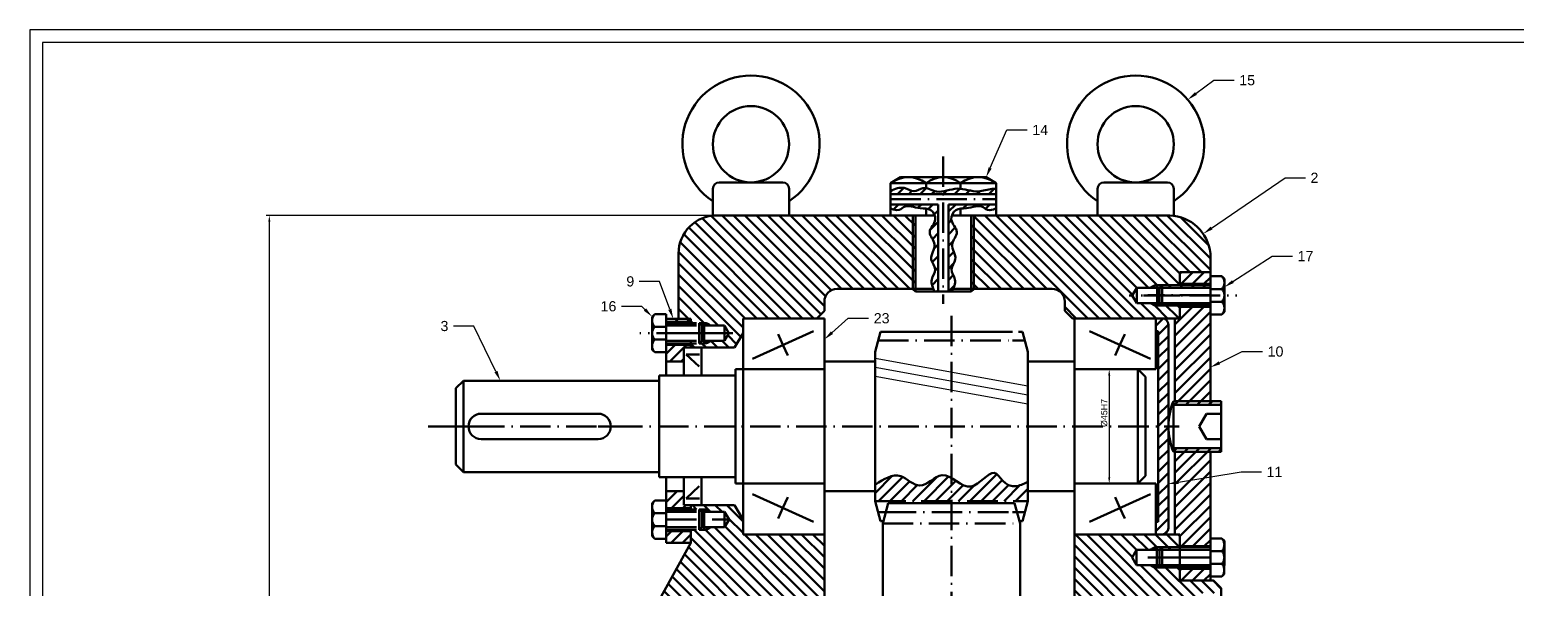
# Model space of a CAD drawing. Header units: millimetres. Extents: x 4 to 927, y -326 to 268.
# Drawn here: x 4 to 589, y 48 to 268 of the extents above; entities that cross this region are included whole.
import ezdxf
from ezdxf import colors
from ezdxf.entities.mleader import LeaderData, LeaderLine
from ezdxf.math import Vec2, Vec3

# ---------------------------------------------------------------- set-up
doc = ezdxf.new("R2010")
doc.units = ezdxf.units.MM
doc.linetypes.add('ACAD_ISO10W100', pattern=[18, 12, -3, 0, -3])
doc.styles.get("Standard").update_dxf_attribs({"font": 'arial.ttf'})
doc.dimstyles.new('ISO-25', dxfattribs={"dimtxt": 2.5, "dimasz": 2.5, "dimexe": 1.25, "dimexo": 0.625, "dimtad": 1, "dimtxsty": 'Standard', "dimcen": 2.5, "dimadec": 0, "dimazin": 0, "dimtfac": 1, "dimtmove": 0, "dimatfit": 3, "dimfxl": 1, "dimarcsym": 0})
pattern_1 = [(45, (0, 42.409), (-2.245064, 2.245064), [])]

# ---------------------------------------------------------------- blocks, each defined once
blk = doc.blocks.new('*U5')
blk.add_line((30, -5.53), (-30, 5.37))
blk = doc.blocks.new('*U6')
at = {"color": 0, "linetype": 'ByBlock', "lineweight": -2, "transparency": 16777216}
for p in [(0, 7.01), (0, 3.51), (0, 0)]:
    blk.add_blockref('*U5', p, dxfattribs=at)
blk = doc.blocks.new('*D9')
at = {"color": 0, "lineweight": -2, "transparency": 16777216}
for p, q in [((430.77, 133.97), (427.85, 133.97)), ((429.1, 131.47), (429.1, 91.47)), ((430.77, 88.97), (427.85, 88.97))]:
    blk.add_line(p, q, dxfattribs=at)
at = {"color": 0, "transparency": 16777216}
for points in [[(428.69, 131.47), (429.52, 131.47), (429.1, 133.97)], [(428.69, 91.47), (429.52, 91.47), (429.1, 88.97)]]:
    blk.add_solid(points, dxfattribs=at)
at = {"layer": 'Defpoints', "color": 0, "transparency": 16777216}
for p in [(431.39, 133.97), (429.1, 88.97), (431.39, 88.97)]:
    blk.add_point(p, dxfattribs=at)
at = {"color": 0, "lineweight": 50, "transparency": 16777216, "insert": (427.13, 116.77), "char_height": 2.5, "attachment_point": 5, "rotation": 90}
blk.add_mtext('%%c45H7', dxfattribs=at)
blk = doc.blocks.new('*D12')
at = {"color": 0, "linetype": 'ByBlock', "lineweight": -2, "transparency": 16777216}
for p, q in [((274.05, 194.51), (97.45, 194.51)), ((98.7, 192.01), (98.7, -174.95)), ((274.05, -177.45), (97.45, -177.45))]:
    blk.add_line(p, q, dxfattribs=at)
at = {"color": 0, "linetype": 'ByBlock', "transparency": 16777216}
for points in [[(98.29, 192.01), (99.12, 192.01), (98.7, 194.51)], [(98.29, -174.95), (99.12, -174.95), (98.7, -177.45)]]:
    blk.add_solid(points, dxfattribs=at)
at = {"layer": 'Defpoints', "color": 0, "linetype": 'ByBlock', "transparency": 16777216}
for p in [(274.68, 194.51), (98.7, -177.45), (274.68, -177.45)]:
    blk.add_point(p, dxfattribs=at)
at = {"color": 0, "linetype": 'ByBlock', "lineweight": 30, "transparency": 16777216, "insert": (96.8, 8.53), "char_height": 2.5, "attachment_point": 5, "rotation": 90}
blk.add_mtext('370', dxfattribs=at)

msp = doc.modelspace()

# ---------------------------------------------------------------- hatches: boundary and pattern name
at = {"linetype": 'ByBlock', "lineweight": 50}
h = msp.add_hatch(dxfattribs=at)
h.set_pattern_fill('ANSI31', color=256)
h.set_pattern_definition([(45, (89.3594, 4.8152), (-2.245064, 2.245064), [])])
edge = h.paths.add_edge_path()
edge.add_line((361.838, 198.86), (343.038, 198.86))
edge.add_line((343.038, 198.86), (343.038, 197.259))
edge.add_spline(control_points=[(343.038, 197.259), (343.504, 196.995), (346.61, 195.972), (348.655, 199.222), (353.216, 197.28), (356.324, 197.24), (357.038, 197.15)], knot_values=[36.0883774, 36.0883774, 36.0883774, 36.0883774, 37.8549916, 40.7143285, 47.3528179, 49.516621, 49.516621, 49.516621, 49.516621], degree=3, periodic=0)
edge.add_spline(control_points=[(357.038, 197.15), (357.703, 197.067), (359.1, 196.723), (360.157, 195.351), (360.469, 194.51)], knot_values=[31.5603796, 31.5603796, 31.5603796, 31.5603796, 33.5739223, 36.0883774, 36.0883774, 36.0883774, 36.0883774], degree=3, periodic=0)
edge.add_spline(control_points=[(360.469, 194.51), (360.66, 193.996), (361.057, 191.529), (356.635, 188.109), (362.179, 182.886), (357.561, 177.689), (361.781, 173.3), (358.562, 169.432), (359.406, 166.824), (359.954, 165.586)], knot_values=[1.1037183, 1.1037183, 1.1037183, 1.1037183, 2.6441308, 8.0795933, 13.3210553, 19.3666475, 23.5100126, 27.7482029, 31.5603796, 31.5603796, 31.5603796, 31.5603796], degree=3, periodic=0)
edge.add_spline(control_points=[(359.954, 165.586), (360.113, 165.228), (360.285, 164.869), (360.456, 164.51)], knot_values=[0, 0, 0, 0, 1.1037183, 1.1037183, 1.1037183, 1.1037183], degree=3, periodic=0)
edge.add_line((360.456, 164.51), (361.838, 164.51))
edge.add_line((361.838, 164.51), (361.838, 198.86))
edge = h.paths.add_edge_path()
edge.add_spline(control_points=[(370.638, 197.15), (371.353, 197.24), (374.461, 197.28), (379.022, 199.222), (381.067, 195.972), (384.173, 196.995), (384.638, 197.259)], knot_values=[36.0883774, 36.0883774, 36.0883774, 36.0883774, 38.2521805, 44.8906698, 47.7500068, 49.516621, 49.516621, 49.516621, 49.516621], degree=3, periodic=0)
edge.add_line((384.638, 197.259), (384.638, 198.86))
edge.add_line((384.638, 198.86), (365.838, 198.86))
edge.add_line((365.838, 198.86), (365.838, 164.51))
edge.add_line((365.838, 164.51), (367.221, 164.51))
edge.add_spline(control_points=[(367.221, 164.51), (367.392, 164.869), (367.564, 165.228), (367.722, 165.586)], knot_values=[0, 0, 0, 0, 1.1037183, 1.1037183, 1.1037183, 1.1037183], degree=3, periodic=0)
edge.add_spline(control_points=[(367.722, 165.586), (368.271, 166.824), (369.114, 169.432), (365.895, 173.3), (370.115, 177.689), (365.498, 182.886), (371.042, 188.109), (366.62, 191.529), (367.017, 193.996), (367.208, 194.51)], knot_values=[1.1037183, 1.1037183, 1.1037183, 1.1037183, 4.915895, 9.1540853, 13.2974504, 19.3430426, 24.5845046, 30.0199672, 31.5603796, 31.5603796, 31.5603796, 31.5603796], degree=3, periodic=0)
edge.add_spline(control_points=[(367.208, 194.51), (367.52, 195.351), (368.577, 196.723), (369.974, 197.067), (370.638, 197.15)], knot_values=[31.5603796, 31.5603796, 31.5603796, 31.5603796, 34.0748347, 36.0883774, 36.0883774, 36.0883774, 36.0883774], degree=3, periodic=0)
edge = h.paths.add_edge_path()
edge.add_spline(control_points=[(384.638, 204.954), (384.132, 204.971), (381.758, 205.047), (377.169, 203.056), (372.978, 204.75), (370.638, 204.99)], knot_values=[28.3533891, 28.3533891, 28.3533891, 28.3533891, 29.8704584, 35.4597008, 42.5124844, 42.5124844, 42.5124844, 42.5124844], degree=3, periodic=0)
edge.add_spline(control_points=[(370.638, 204.99), (370.205, 205.034), (367.025, 205.182), (362.462, 202.645), (358.388, 204.996), (357.038, 205.207)], knot_values=[14.5757351, 14.5757351, 14.5757351, 14.5757351, 15.8824587, 24.1581485, 28.3533891, 28.3533891, 28.3533891, 28.3533891], degree=3, periodic=0)
edge.add_spline(control_points=[(357.038, 205.207), (356.626, 205.272), (355.043, 205.313), (352.21, 203.061), (348.016, 206.33), (344.856, 204.92), (343.038, 204.109)], knot_values=[0, 0, 0, 0, 1.2808314, 4.9441169, 9.0352358, 14.5757351, 14.5757351, 14.5757351, 14.5757351], degree=3, periodic=0)
edge.add_line((343.038, 204.109), (343.038, 202.86))
edge.add_line((343.038, 202.86), (384.638, 202.86))
edge.add_line((384.638, 202.86), (384.638, 204.954))
h = msp.add_hatch(dxfattribs=at)
h.set_pattern_fill('ANSI31', color=256, angle=90)
h.set_pattern_definition([(135, (89.3594, 4.8152), (-2.245064, -2.245064), [])])
h.paths.add_polyline_path([(452.998, 194.51), (375.838, 194.51), (375.838, 165.586), (406.602, 165.586, -0.4142136), (411.602, 160.586), (411.602, 156.971), (414.602, 153.971), (415.391, 153.971), (447.391, 153.971), (449.868, 153.971), (456.891, 153.971), (456.893, 159.033), (449.907, 159.035), (447.907, 159.035, -0.1973973), (445.407, 160.036), (439.907, 160.037), (438.166, 163.054), (438.185, 163.054), (439.908, 166.038), (445.408, 166.038, -0.1925824), (447.842, 167.038), (449.908, 167.038), (456.891, 167.038), (456.891, 172.137), (468.891, 172.137), (468.891, 179.51, 0.3739573)])
h.paths.add_polyline_path([(375.838, 194.51), (374.838, 194.51), (374.838, 165.586), (375.838, 165.586)])
h.paths.add_polyline_path([(352.838, 194.51), (351.838, 194.51), (351.838, 165.586), (352.838, 165.586)])
h.paths.add_polyline_path([(468.891, 167.038), (449.908, 167.038), (449.907, 166.038), (468.891, 166.038)], flags=17)
h.paths.add_polyline_path([(468.891, 160.032), (449.907, 160.035), (449.907, 159.035), (456.893, 159.033), (468.891, 159.029)], flags=17)
h.paths.add_polyline_path([(463.153, 45.811), (473.153, 45.811), (473.153, 47.805), (470.153, 50.805), (468.891, 50.805), (460.391, 50.805), (456.891, 50.805), (456.891, 55.899), (449.89, 55.901), (447.89, 55.902, -0.1973973), (445.39, 56.902), (439.89, 56.904), (438.159, 59.904), (439.891, 62.904), (445.391, 62.904, -0.1925824), (447.825, 63.904), (449.891, 63.904), (456.891, 63.904), (456.891, 68.971), (452.391, 68.971), (447.391, 68.971), (415.391, 68.971), (415.391, 16.811), (445.391, 16.811), (463.153, 16.811), (463.153, 22.728), (456.653, 22.73), (454.653, 22.73, -0.1973973), (452.154, 23.731), (446.654, 23.733), (444.922, 26.733), (446.654, 29.733), (452.154, 29.733, -0.1949888), (454.622, 30.733), (456.654, 30.733), (463.153, 30.733), (463.153, 31.733)])
h.paths.add_polyline_path([(263.034, 30.796), (258.54, 30.796), (258.54, 29.796), (263.034, 29.796)], flags=17)
h.paths.add_polyline_path([(263.036, 23.792), (258.54, 23.791), (258.54, 22.791), (263.035, 22.792), (263.036, 22.793)], flags=17)
h.paths.add_polyline_path([(456.891, 63.904), (449.891, 63.904), (449.89, 62.904), (456.891, 62.904)], flags=17)
h.paths.add_polyline_path([(456.891, 56.883), (456.891, 56.899), (449.889, 56.901), (449.888, 55.902), (449.89, 55.901), (456.891, 55.899)], flags=17)
h.paths.add_polyline_path([(467.653, 30.733), (457.094, 30.733), (457.094, 29.733), (467.653, 29.733)], flags=17)
h.paths.add_polyline_path([(467.653, 23.727), (457.092, 23.73), (457.092, 22.73), (463.153, 22.728), (467.653, 22.727)], flags=17)
edge = h.paths.add_edge_path()
edge.add_line((285.04, 74.721), (281.72, 80.471))
edge.add_line((281.72, 80.471), (264.55, 80.471))
edge.add_line((264.55, 80.471), (264.55, 78.815))
edge.add_line((264.55, 78.815), (269.806, 78.815))
edge.add_arc((269.839, 75.273), 3.543, 45.865646, 90.531535, ccw=False)
edge.add_line((272.306, 77.815), (277.806, 77.815))
edge.add_line((277.806, 77.815), (279.545, 74.804))
edge.add_line((279.545, 74.804), (279.531, 74.804))
edge.add_line((279.531, 74.804), (277.807, 71.815))
edge.add_line((277.807, 71.815), (272.307, 71.813))
edge.add_arc((269.839, 74.355), 3.543, 270.547609, 314.150428, ccw=False)
edge.add_line((269.873, 70.813), (267.807, 70.812))
edge.add_line((267.807, 70.812), (264.55, 70.811))
edge.add_line((264.55, 70.811), (264.55, 65.683))
edge.add_line((264.55, 65.683), (252.04, 43.107))
edge.add_line((252.04, 43.107), (252.04, 34.311))
edge.add_line((252.04, 34.311), (258.54, 34.311))
edge.add_line((258.54, 34.311), (258.54, 30.796))
edge.add_line((258.54, 30.796), (265.034, 30.796))
edge.add_arc((265.067, 27.253), 3.543, 45.865646, 90.531535, ccw=False)
edge.add_line((267.534, 29.796), (273.034, 29.796))
edge.add_line((273.034, 29.796), (274.761, 26.804))
edge.add_line((274.761, 26.804), (276.686, 26.804))
edge.add_line((276.686, 26.804), (278.331, 26.796))
edge.add_line((278.331, 26.796), (274.766, 26.796))
edge.add_line((274.766, 26.796), (273.035, 23.795))
edge.add_line((273.035, 23.795), (267.535, 23.794))
edge.add_arc((265.067, 26.336), 3.543, 270.547609, 314.150428, ccw=False)
edge.add_line((265.101, 22.793), (258.54, 22.791))
edge.add_line((258.54, 22.791), (258.54, 16.891))
edge.add_line((258.54, 16.891), (265.04, 16.891))
edge.add_line((265.04, 16.891), (267.04, 16.811))
edge.add_line((267.04, 16.811), (317.04, 16.811))
edge.add_line((317.04, 16.811), (317.04, 68.971))
edge.add_line((317.04, 68.971), (285.04, 68.971))
edge.add_line((285.04, 68.971), (285.04, 74.721))
edge = h.paths.add_edge_path()
edge.add_line((281.72, 142.471), (285.04, 148.221))
edge.add_line((285.04, 148.221), (285.04, 153.971))
edge.add_line((285.04, 153.971), (314.04, 153.971))
edge.add_line((314.04, 153.971), (317.04, 156.971))
edge.add_line((317.04, 156.971), (317.04, 160.586))
edge.add_arc((322.04, 160.586), 5, 90, 180, ccw=False)
edge.add_line((322.04, 165.586), (351.838, 165.586))
edge.add_line((351.838, 165.586), (351.838, 194.51))
edge.add_line((351.838, 194.51), (274.679, 194.51))
edge.add_arc((274.679, 179.51), 15, 90, 180)
edge.add_line((259.679, 179.51), (259.679, 153.807))
edge.add_line((259.679, 153.807), (264.55, 153.807))
edge.add_line((264.55, 153.807), (264.55, 152.141))
edge.add_line((264.55, 152.141), (269.799, 152.141))
edge.add_arc((269.832, 148.598), 3.543, 45.865646, 90.531535, ccw=False)
edge.add_line((272.299, 151.141), (277.799, 151.141))
edge.add_line((277.799, 151.141), (279.531, 148.141))
edge.add_line((279.531, 148.141), (277.8, 145.14))
edge.add_line((277.8, 145.14), (272.3, 145.139))
edge.add_arc((269.832, 147.681), 3.543, 270.547609, 314.150428, ccw=False)
edge.add_line((269.866, 144.138), (267.8, 144.137))
edge.add_line((267.8, 144.137), (264.55, 144.136))
edge.add_line((264.55, 144.136), (264.55, 142.471))
edge.add_line((264.55, 142.471), (281.72, 142.471))
h = msp.add_hatch(dxfattribs=at)
h.set_pattern_fill('ANSI31', color=256)
h.set_pattern_definition(pattern_1)
h.paths.add_polyline_path([(468.891, 158.529), (456.892, 158.533), (456.891, 153.971), (454.891, 153.971), (454.891, 121.471), (468.891, 121.471)])
h.paths.add_polyline_path([(468.891, 167.538), (468.891, 172.137), (456.891, 172.137), (456.891, 167.538)])
h.paths.add_polyline_path([(454.891, 68.971), (456.891, 68.971), (456.891, 64.404), (468.889, 64.404), (468.889, 65.383), (468.891, 101.471), (454.891, 101.471)])
h.paths.add_polyline_path([(456.891, 55.399), (456.891, 50.805), (460.391, 50.805), (468.891, 50.805), (468.891, 52.398), (468.889, 52.398), (468.889, 55.396)])
h.paths.add_polyline_path([(454.391, 121.471), (454.391, 119.961), (473.153, 119.961), (473.153, 121.471)])
h.paths.add_polyline_path([(473.153, 101.471), (473.153, 102.981), (454.391, 102.981), (454.391, 101.471)])
h = msp.add_hatch(dxfattribs=at)
h.set_pattern_fill('ANSI31', color=256)
h.set_pattern_definition(pattern_1)
h.paths.add_polyline_path([(264.55, 153.807), (254.807, 153.807), (254.807, 152.641), (264.55, 152.641)])
h.paths.add_polyline_path([(261.733, 142.471), (264.55, 142.471), (264.55, 143.631), (254.807, 143.628), (254.807, 142.644), (254.807, 136.971), (261.733, 136.971)])
h.paths.add_polyline_path([(261.733, 85.971), (254.807, 85.971), (254.807, 79.315), (264.55, 79.315), (264.55, 80.471), (261.733, 80.471)])
h.paths.add_polyline_path([(264.55, 70.311), (254.807, 70.309), (254.807, 69.135), (254.808, 67.281), (254.807, 65.683), (264.55, 65.683)])
h = msp.add_hatch(dxfattribs=at)
h.set_pattern_fill('ANSI31', color=256)
h.paths.add_polyline_path([(452.368, 121.471), (452.368, 151.471, 0.4142136), (449.868, 153.971), (448.368, 153.971), (447.391, 153.971), (447.391, 148.971), (448.368, 148.971), (448.368, 111.471), (452.391, 111.471)])
h.paths.add_polyline_path([(452.368, 111.471), (448.368, 111.471), (448.368, 73.971), (447.391, 73.971), (447.391, 68.971), (449.869, 68.971, 0.4140712), (452.368, 71.471)])
at = {"lineweight": 50}
h = msp.add_hatch(dxfattribs=at)
h.set_pattern_fill('ANSI31', color=256)
h.set_pattern_definition([(45, (-67.405, 8.5924), (-2.245064, 2.245064), [])])
edge = h.paths.add_edge_path()
edge.add_line((367.04, 82.081), (367.04, 91.133))
edge.add_spline(control_points=[(367.04, 91.133), (365.812, 91.843), (361.61, 93.599), (354.93, 84.848), (346.542, 94.684), (340.446, 90.745), (337.04, 88.544)], knot_values=[0, 0, 0, 0, 3.9763315, 13.6705961, 22.0318732, 32.6209534, 32.6209534, 32.6209534, 32.6209534], degree=3, periodic=0)
edge.add_line((337.04, 88.544), (337.04, 82.081))
edge.add_line((337.04, 82.081), (367.04, 82.081))
edge = h.paths.add_edge_path()
edge.add_spline(control_points=[(397.04, 89.824), (396.213, 89.181), (387.991, 85.269), (384.78, 98.691), (375.458, 84.343), (369.589, 89.66), (367.04, 91.133)], knot_values=[32.6209534, 32.6209534, 32.6209534, 32.6209534, 35.6879907, 46.0082328, 56.5826368, 64.8390558, 64.8390558, 64.8390558, 64.8390558], degree=3, periodic=0)
edge.add_line((367.04, 91.133), (367.04, 82.081))
edge.add_line((367.04, 82.081), (397.04, 82.081))
edge.add_line((397.04, 82.081), (397.04, 89.824))

# ---------------------------------------------------------------- linework, layer by layer
at = {"color": 7, "linetype": 'ACAD_ISO10W100', "lineweight": 50}
for p, q in [((363.838, 217.691), (363.838, 159.659)), ((468.905, 163.056), (468.905, 168.556)), ((456.891, 163.054), (436.915, 163.054)), ((468.905, 163.056), (444.259, 163.056)), ((468.905, 163.056), (468.905, 157.556)), ((254.807, 148.144), (254.807, 153.644)), ((367.04, 155.015), (367.04, -149.562)), ((254.807, 148.144), (254.807, 142.644)), ((254.807, 148.144), (279.454, 148.144)), ((339.136, 148.736), (394.944, 148.736)), ((338.204, 145.236), (391.04, 145.236)), ((161.146, 111.471), (456.651, 111.471)), ((337.04, 111.471), (337.04, 82.081)), ((337.04, 111.471), (337.04, 82.081)), ((337.04, 111.471), (337.04, 82.081)), ((467.391, 116.473), (473.153, 116.473)), ((337.04, 82.081), (397.04, 82.081)), ((254.807, 74.804), (254.807, 80.304)), ((285.04, 80.471), (285.04, 68.971)), ((338.204, 77.706), (341.217, 77.706)), ((341.219, 77.711), (392.861, 77.711)), ((254.807, 74.804), (254.807, 69.304)), ((254.807, 74.804), (279.454, 74.804)), ((339.136, 74.206), (340.28, 74.206)), ((340.04, 73.311), (394.04, 73.311)), ((393.8, 74.206), (394.944, 74.206)), ((264.55, 65.683), (254.807, 65.683)), ((447.391, 68.971), (452.391, 68.971)), ((452.391, 68.971), (456.891, 68.971)), ((468.889, 59.883), (468.889, 65.383)), ((468.889, 59.883), (444.243, 59.883)), ((468.889, 59.883), (468.889, 54.383))]:
    msp.add_line(p, q, dxfattribs=at)
at = {"linetype": 'ByBlock', "lineweight": 50}
for p, q in [((273.173, 194.51), (273.173, 205.01)), ((288.173, 207.51), (275.673, 207.51)), ((288.173, 207.51), (300.673, 207.51)), ((303.173, 194.51), (303.173, 205.01)), ((343.038, 207.21), (347.022, 209.51)), ((343.038, 194.51), (343.038, 207.21)), ((343.038, 207.21), (384.638, 207.21)), ((347.022, 209.51), (380.655, 209.51)), ((357.038, 205.207), (357.038, 207.21)), ((370.638, 204.99), (370.638, 207.21)), ((384.638, 207.21), (380.655, 209.51)), ((384.638, 194.51), (384.638, 207.21)), ((424.503, 194.51), (424.503, 205.01)), ((439.503, 207.51), (427.003, 207.51)), ((439.503, 207.51), (452.003, 207.51)), ((454.503, 194.51), (454.503, 205.01)), ((343.038, 200.86), (343.038, 202.86)), ((343.038, 202.86), (384.638, 202.86)), ((343.038, 198.86), (361.838, 198.86)), ((361.838, 164.51), (361.838, 198.86)), ((365.838, 164.51), (365.838, 198.86)), ((365.838, 198.86), (384.638, 198.86)), ((288.173, 194.51), (273.173, 194.51)), ((360.469, 194.51), (343.038, 194.51)), ((343.038, 194.51), (357.038, 194.51)), ((351.838, 194.51), (351.838, 165.586)), ((351.838, 194.51), (351.838, 165.51)), ((352.838, 164.51), (352.838, 194.51)), ((357.038, 194.51), (357.038, 197.15)), ((367.208, 194.51), (375.838, 194.51)), ((370.638, 194.51), (370.638, 197.15)), ((374.838, 164.51), (374.838, 194.51)), ((375.838, 194.51), (375.838, 165.51)), ((351.838, 165.51), (352.838, 164.51)), ((352.838, 164.51), (374.838, 164.51)), ((363.838, 164.51), (361.838, 164.51)), ((375.838, 165.51), (374.838, 164.51)), ((449.908, 167.038), (449.907, 159.035)), ((254.807, 152.141), (254.807, 152.641)), ((254.807, 152.641), (264.55, 152.641)), ((267.799, 152.141), (267.8, 144.137)), ((285.04, 153.971), (285.04, 142.471)), ((456.891, 153.971), (454.891, 153.971)), ((454.891, 153.971), (454.891, 121.471)), ((285.04, 148.221), (281.72, 142.471)), ((285.04, 142.471), (285.04, 148.221)), ((254.809, 143.628), (264.551, 143.631)), ((454.891, 68.971), (454.891, 101.471)), ((267.806, 78.815), (267.808, 70.812)), ((285.04, 74.721), (281.72, 80.471)), ((264.55, 65.683), (259.55, 65.683)), ((468.889, 64.404), (456.891, 64.404)), ((448.891, 62.904), (448.889, 56.901)), ((468.891, 62.904), (448.891, 62.904)), ((449.891, 63.904), (449.888, 55.901)), ((468.889, 63.904), (449.891, 63.904)), ((468.89, 56.896), (448.89, 56.901)), ((468.89, 55.896), (449.89, 55.901)), ((468.889, 55.396), (456.891, 55.399))]:
    msp.add_line(p, q, dxfattribs=at)
at = {"linetype": 'ACAD_ISO10W100', "lineweight": 50}
for p, q in [((343.038, 200.86), (384.638, 200.86)), ((468.908, 163.038), (468.908, 170.538)), ((468.908, 170.538), (473.408, 170.538)), ((473.408, 170.538), (474.408, 169.538)), ((438.176, 163.038), (439.908, 166.038)), ((448.908, 166.038), (439.908, 166.038)), ((439.908, 166.038), (439.908, 163.038)), ((447.908, 166.038), (445.408, 166.038)), ((449.908, 167.038), (447.908, 167.038)), ((447.908, 167.038), (447.908, 163.038)), ((449.908, 167.038), (448.908, 166.038)), ((448.908, 166.038), (448.908, 163.038)), ((456.908, 166.038), (455.908, 166.038)), ((468.908, 163.038), (468.908, 167.038)), ((468.908, 165.538), (474.408, 165.538)), ((474.408, 169.538), (474.408, 163.038)), ((439.907, 160.037), (438.176, 163.038)), ((439.908, 163.037), (439.907, 160.037)), ((448.907, 160.035), (439.907, 160.037)), ((442.611, 163.038), (479.278, 163.038)), ((447.907, 160.035), (445.407, 160.036)), ((447.907, 159.035), (447.908, 163.035)), ((449.907, 159.035), (447.907, 159.035)), ((448.907, 160.035), (448.908, 163.035)), ((448.907, 160.035), (449.907, 159.035)), ((456.908, 163.038), (448.908, 163.038)), ((468.906, 155.532), (468.908, 163.032)), ((468.908, 163.032), (468.907, 159.032)), ((468.907, 160.532), (474.407, 160.53)), ((474.406, 156.53), (474.408, 163.03)), ((250.299, 155.641), (249.299, 154.641)), ((249.299, 154.641), (249.299, 148.141)), ((254.799, 155.641), (250.299, 155.641)), ((254.799, 148.141), (254.799, 155.641)), ((254.799, 148.141), (254.799, 152.141)), ((254.799, 152.141), (267.799, 152.141)), ((267.799, 152.141), (269.799, 152.141)), ((267.799, 152.141), (268.799, 151.141)), ((269.799, 152.141), (269.799, 148.141)), ((473.406, 155.53), (468.906, 155.532)), ((473.406, 155.53), (474.406, 156.53)), ((281.096, 148.141), (244.428, 148.141)), ((254.799, 150.641), (249.299, 150.641)), ((249.301, 141.633), (249.299, 148.133)), ((254.799, 151.141), (268.799, 151.141)), ((254.801, 140.634), (254.799, 148.134)), ((254.799, 148.134), (254.8, 144.134)), ((266.799, 148.141), (274.799, 148.141)), ((268.799, 151.141), (268.799, 148.141)), ((268.799, 151.141), (277.799, 151.141)), ((268.799, 151.141), (269.799, 151.141)), ((268.8, 145.138), (268.799, 148.138)), ((269.799, 151.141), (272.299, 151.141)), ((269.8, 144.138), (269.799, 148.138)), ((279.531, 148.141), (277.799, 151.141)), ((277.799, 151.141), (277.799, 148.141)), ((277.799, 148.14), (277.8, 145.14)), ((277.8, 145.14), (279.531, 148.141)), ((254.8, 145.634), (249.3, 145.633)), ((250.301, 140.633), (249.301, 141.633)), ((250.301, 140.633), (254.801, 140.634)), ((254.8, 144.134), (267.8, 144.137)), ((254.807, 145.138), (268.8, 145.138)), ((268.8, 145.138), (267.8, 144.137)), ((267.8, 144.137), (269.8, 144.138)), ((268.8, 145.138), (277.8, 145.14)), ((269.8, 145.138), (272.3, 145.139)), ((254.807, 136.971), (254.807, 131.471)), ((254.807, 85.971), (254.807, 91.471)), ((250.306, 82.287), (249.306, 81.287)), ((254.806, 82.287), (250.306, 82.287)), ((254.806, 74.787), (254.806, 82.287)), ((249.306, 81.287), (249.306, 74.787)), ((254.806, 77.287), (249.306, 77.287)), ((254.806, 74.787), (254.806, 78.787)), ((254.806, 77.815), (268.806, 77.815)), ((254.807, 79.315), (264.55, 79.315)), ((254.807, 78.815), (267.806, 78.815)), ((267.806, 78.815), (269.806, 78.815)), ((267.806, 78.815), (268.806, 77.815)), ((268.806, 77.815), (268.806, 74.815)), ((268.806, 77.815), (277.806, 77.815)), ((268.806, 77.815), (269.806, 77.815)), ((269.806, 78.815), (269.806, 74.815)), ((269.806, 77.815), (272.306, 77.815)), ((279.538, 74.815), (277.806, 77.815)), ((277.806, 77.815), (277.806, 74.815)), ((249.308, 68.279), (249.306, 74.779)), ((254.807, 72.281), (249.307, 72.279)), ((254.808, 67.281), (254.806, 74.781)), ((254.806, 74.781), (254.807, 70.781)), ((254.807, 71.808), (268.807, 71.812)), ((254.807, 70.809), (267.807, 70.812)), ((254.808, 70.309), (264.55, 70.311)), ((264.55, 70.784), (264.55, 65.683)), ((268.807, 71.812), (267.807, 70.812)), ((267.807, 70.812), (269.807, 70.813)), ((268.807, 71.812), (268.806, 74.812)), ((268.807, 71.812), (277.807, 71.815)), ((269.807, 70.813), (269.806, 74.813)), ((269.807, 71.813), (272.307, 71.813)), ((277.806, 74.815), (277.807, 71.815)), ((277.807, 71.815), (279.538, 74.815)), ((250.308, 67.28), (249.308, 68.279)), ((250.308, 67.28), (254.808, 67.281)), ((254.808, 67.281), (254.807, 65.683)), ((468.891, 59.904), (468.891, 67.404)), ((468.891, 67.404), (473.391, 67.404)), ((473.391, 67.404), (474.391, 66.404)), ((474.391, 66.404), (474.391, 59.904)), ((438.159, 59.904), (439.891, 62.904)), ((439.89, 56.904), (438.159, 59.904)), ((439.891, 59.904), (439.89, 56.904)), ((448.891, 62.904), (439.891, 62.904)), ((439.891, 62.904), (439.891, 59.904)), ((447.891, 62.904), (445.391, 62.904)), ((447.89, 55.902), (447.891, 59.902)), ((449.891, 63.904), (447.891, 63.904)), ((447.891, 63.904), (447.891, 59.904)), ((448.891, 62.904), (447.891, 62.904)), ((449.891, 63.904), (448.891, 62.904)), ((456.891, 59.904), (448.891, 59.904)), ((456.89, 56.901), (456.891, 59.901)), ((456.891, 62.904), (456.891, 59.904)), ((468.889, 52.398), (468.891, 59.898)), ((468.891, 59.898), (468.89, 55.898)), ((468.891, 59.904), (468.891, 63.904)), ((468.891, 62.404), (474.391, 62.404)), ((474.389, 53.396), (474.391, 59.896)), ((448.89, 56.901), (439.89, 56.904)), ((447.89, 56.902), (445.39, 56.902)), ((449.89, 55.901), (447.89, 55.902)), ((448.89, 56.901), (449.89, 55.901)), ((468.89, 57.398), (474.39, 57.396)), ((473.389, 52.397), (474.389, 53.396)), ((473.389, 52.397), (468.889, 52.398)), ((473.153, 40.811), (473.153, 47.805))]:
    msp.add_line(p, q, dxfattribs=at)
at = {"color": 7, "lineweight": 50}
for p, q in [((274.679, 194.51), (360.469, 194.51)), ((367.208, 194.51), (452.998, 194.51)), ((259.679, 153.807), (259.679, 179.51)), ((456.891, 172.137), (460.391, 172.137)), ((456.891, 172.137), (468.891, 172.137)), ((456.891, 167.038), (456.891, 172.137)), ((468.891, 172.137), (468.891, 121.471)), ((322.04, 165.586), (359.954, 165.586)), ((367.722, 165.586), (406.602, 165.586)), ((317.04, 156.971), (317.04, 160.586)), ((411.602, 160.586), (411.602, 156.971)), ((456.891, 153.971), (456.893, 159.033)), ((254.807, 136.971), (254.807, 153.807)), ((254.807, 153.807), (264.55, 153.807)), ((264.55, 151.144), (264.55, 153.807)), ((314.04, 153.971), (317.04, 156.971)), ((314.04, 153.971), (317.04, 153.971)), ((317.04, 111.471), (317.04, 153.971)), ((411.602, 156.971), (414.602, 153.971)), ((415.391, 153.971), (414.602, 153.971)), ((447.391, 153.971), (415.391, 153.971)), ((415.391, 153.971), (415.391, 111.471)), ((288.714, 138.066), (312.794, 149.003)), ((300.754, 143.534), (298.841, 147.745)), ((337.04, 140.861), (339.136, 148.736)), ((397.04, 140.861), (394.944, 148.736)), ((445.365, 138.066), (421.286, 149.003)), ((433.326, 143.534), (435.238, 147.745)), ((268.733, 142.471), (261.733, 142.471)), ((261.733, 142.471), (261.733, 131.471)), ((261.733, 142.471), (261.733, 131.471)), ((264.55, 142.471), (264.55, 145.144)), ((268.733, 131.471), (268.733, 142.471)), ((300.754, 143.534), (302.666, 139.324)), ((433.326, 143.534), (431.413, 139.324)), ((254.807, 136.971), (261.733, 136.971)), ((267.93, 139.79), (262.743, 139.79)), ((262.743, 139.79), (267.815, 135.01)), ((440.391, 133.971), (415.391, 133.971)), ((415.391, 133.971), (447.391, 133.971)), ((440.391, 88.971), (440.391, 133.971)), ((440.391, 133.971), (440.391, 133.971)), ((440.391, 133.971), (443.391, 130.971)), ((443.391, 111.471), (443.391, 130.971)), ((473.153, 121.471), (454.391, 121.471)), ((454.391, 101.471), (454.391, 121.471)), ((454.391, 119.961), (473.153, 119.961)), ((317.04, 111.471), (317.04, 68.971)), ((415.391, 68.971), (415.391, 111.471)), ((440.391, 111.471), (443.391, 111.471)), ((443.391, 111.471), (443.391, 91.971)), ((467.391, 116.473), (464.483, 111.471)), ((467.391, 106.469), (464.483, 111.471)), ((473.153, 106.473), (467.391, 106.473)), ((454.391, 102.981), (473.153, 102.981)), ((473.153, 101.471), (454.391, 101.471)), ((468.891, 101.471), (468.891, 50.805)), ((261.733, 80.471), (261.733, 91.471)), ((262.743, 83.152), (267.815, 87.932)), ((268.733, 91.471), (268.733, 80.471)), ((317.04, 88.971), (317.04, 17.811)), ((345.457, 93.527), (345.457, 93.527)), ((415.391, 88.971), (415.391, 18.811)), ((415.391, 88.971), (440.391, 88.971)), ((415.391, 88.971), (447.391, 88.971)), ((440.391, 88.971), (443.391, 91.971)), ((254.807, 85.971), (254.807, 69.135)), ((254.807, 85.971), (261.733, 85.971)), ((267.93, 83.152), (262.743, 83.152)), ((288.714, 84.876), (312.794, 73.939)), ((300.754, 79.408), (302.666, 83.618)), ((337.04, 82.081), (339.136, 74.206)), ((397.04, 82.081), (394.944, 74.206)), ((410.41, 85.971), (403.484, 85.971)), ((445.365, 84.876), (421.286, 73.939)), ((433.326, 79.408), (431.413, 83.618)), ((268.733, 80.471), (261.733, 80.471)), ((264.55, 78.787), (264.55, 80.471)), ((300.754, 79.408), (298.841, 75.198)), ((340.04, 73.311), (342.183, 81.311)), ((394.04, 73.311), (391.896, 81.311)), ((433.326, 79.408), (435.238, 75.198)), ((447.391, 68.971), (415.391, 68.971)), ((456.891, 68.971), (456.891, 62.883)), ((456.891, 56.883), (456.891, 50.805)), ((456.891, 50.805), (460.391, 50.805)), ((460.391, 50.805), (468.891, 50.805)), ((468.891, 50.805), (470.153, 50.805)), ((470.153, 50.805), (473.153, 47.805))]:
    msp.add_line(p, q, dxfattribs=at)
at = {"lineweight": 50}
for p, q in [((360.469, 194.51), (355.838, 194.51)), ((468.891, 172.137), (468.891, 179.51)), ((468.891, 166.038), (448.908, 166.038)), ((468.891, 167.038), (449.908, 167.038)), ((468.891, 167.538), (456.891, 167.538)), ((468.891, 160.032), (448.907, 160.035)), ((468.907, 159.029), (449.907, 159.035)), ((468.906, 158.529), (456.892, 158.533)), ((447.391, 133.971), (447.391, 153.971)), ((447.391, 153.971), (447.391, 148.971)), ((447.391, 153.971), (449.868, 153.971)), ((448.368, 153.971), (456.891, 153.971)), ((448.368, 148.971), (447.391, 148.971)), ((448.368, 148.971), (448.368, 111.471)), ((452.368, 151.471), (452.368, 121.471)), ((452.391, 111.471), (452.368, 121.471)), ((448.368, 73.971), (448.368, 111.471)), ((452.368, 71.471), (452.368, 111.471)), ((447.391, 88.971), (447.391, 68.971)), ((340.04, 73.311), (340.04, 58.311)), ((448.368, 73.971), (447.391, 73.971)), ((264.55, 65.683), (252.04, 43.107))]:
    msp.add_line(p, q, dxfattribs=at)
at = {"color": 7, "linetype": 'ByBlock', "lineweight": 50}
for p, q in [((285.04, 80.471), (285.04, 153.971)), ((314.04, 153.971), (285.04, 153.971)), ((339.136, 148.736), (391.04, 148.736)), ((264.55, 142.471), (281.72, 142.471)), ((337.04, 111.471), (337.04, 140.861)), ((391.04, 145.236), (395.875, 145.236)), ((397.04, 140.861), (397.04, 82.081)), ((317.04, 133.971), (317.04, 136.971)), ((317.04, 136.971), (337.04, 136.971)), ((337.04, 136.971), (337.04, 111.471)), ((397.04, 136.971), (415.391, 136.971)), ((415.391, 136.971), (415.391, 111.471)), ((172.04, 126.471), (175.04, 129.471)), ((175.04, 129.471), (252.04, 129.471)), ((175.04, 129.471), (175.04, 111.471)), ((252.04, 129.471), (252.04, 131.471)), ((252.04, 131.471), (282.04, 131.471)), ((252.04, 129.471), (252.04, 111.471)), ((282.04, 131.471), (282.04, 133.971)), ((282.04, 133.971), (317.04, 133.971)), ((282.04, 131.471), (282.04, 111.471)), ((317.04, 133.971), (317.04, 111.471)), ((415.391, 111.471), (415.391, 133.971)), ((172.04, 111.471), (172.04, 126.471)), ((473.153, 121.471), (473.153, 101.471)), ((172.04, 111.471), (177.04, 111.471)), ((172.04, 111.471), (172.04, 96.471)), ((175.04, 93.471), (175.04, 111.471)), ((177.04, 111.471), (182.04, 111.471)), ((182.04, 116.471), (228.04, 116.471)), ((233.04, 111.471), (228.04, 111.471)), ((252.04, 93.471), (252.04, 111.471)), ((282.04, 91.471), (282.04, 111.471)), ((317.04, 88.971), (317.04, 111.471)), ((337.04, 85.971), (337.04, 111.471)), ((337.04, 111.471), (337.04, 82.081)), ((415.391, 85.971), (415.391, 111.471)), ((415.391, 111.471), (415.391, 88.971)), ((182.04, 106.471), (228.04, 106.471)), ((172.04, 96.471), (175.04, 93.471)), ((175.04, 93.471), (252.04, 93.471)), ((252.04, 93.471), (252.04, 91.471)), ((252.04, 91.471), (282.04, 91.471)), ((282.04, 91.471), (282.04, 88.971)), ((282.04, 88.971), (317.04, 88.971)), ((317.04, 88.971), (317.04, 85.971)), ((317.04, 85.971), (337.04, 85.971)), ((397.04, 85.971), (415.391, 85.971)), ((264.55, 80.471), (281.72, 80.471)), ((342.183, 81.311), (391.896, 81.311)), ((391.04, 77.706), (395.875, 77.706)), ((339.136, 74.206), (340.28, 74.206)), ((340.04, 4.311), (340.04, 73.311)), ((394.04, 4.311), (394.04, 73.311)), ((317.04, 68.971), (285.04, 68.971))]:
    msp.add_line(p, q, dxfattribs=at)
at = {"color": 7}
for points in [[(4.448, -326.428), (845.448, -326.428), (845.448, 267.572), (4.448, 267.572)], [(9.448, -321.428), (840.448, -321.428), (840.448, 262.572), (9.448, 262.572)]]:
    msp.add_lwpolyline(points, close=True, dxfattribs=at)
at = {"linetype": 'ByBlock', "lineweight": 50}
for centre in [(288.173, 222.51), (439.503, 222.51)]:
    msp.add_circle(centre, 15, dxfattribs=at)
for centre, radius, start, end in [((288.173, 222.51), 27, 303.748989, 236.251011), ((439.503, 222.51), 27, 303.748989, 236.251011), ((275.673, 205.01), 2.5, 90, 180), ((300.673, 205.01), 2.5, 0, 90), ((350.107, 197.918), 11.592, 53.280888, 126.719112), ((363.838, 198.308), 11.202, 52.625297, 127.374703), ((377.569, 197.918), 11.592, 53.280888, 126.719112), ((427.003, 205.01), 2.5, 90, 180), ((452.003, 205.01), 2.5, 0, 90)]:
    msp.add_arc(centre, radius, start, end, dxfattribs=at)
at = {"color": 7, "lineweight": 50}
for centre, radius, start, end in [((274.679, 179.51), 15, 90, 180), ((452.319, 177.871), 16.653, 5.648755, 87.66335), ((322.04, 160.586), 5, 90, 180), ((406.602, 160.586), 5, 0, 90), ((478.391, 111.471), 26, 157.380135, 202.619865)]:
    msp.add_arc(centre, radius, start, end, dxfattribs=at)
at = {"linetype": 'ACAD_ISO10W100', "lineweight": 50}
for centre, radius, start, end in [((470.756, 168.027), 3.651, 317.019491, 43.438878), ((447.875, 163.495), 3.543, 89.468465, 134.134354), ((470.756, 163.049), 3.651, 316.561122, 42.980509), ((447.875, 162.578), 3.543, 225.849572, 270.51546), ((470.755, 158.042), 3.651, 316.545048, 42.964435), ((252.95, 153.13), 3.651, 136.561122, 222.980509), ((269.832, 148.598), 3.543, 45.865646, 90.531535), ((252.95, 148.151), 3.651, 137.019491, 223.438878), ((252.952, 143.144), 3.651, 137.035565, 223.454952), ((269.832, 147.681), 3.543, 269.48454, 314.150428), ((252.957, 79.777), 3.651, 136.561122, 222.980509), ((252.957, 74.798), 3.651, 137.019491, 223.438878), ((269.839, 75.273), 3.543, 45.865646, 90.531535), ((252.959, 69.791), 3.651, 137.035565, 223.454952), ((269.839, 74.355), 3.543, 269.48454, 314.150428), ((470.739, 64.894), 3.651, 317.019491, 43.438878), ((447.858, 60.362), 3.543, 89.468465, 134.134354), ((470.739, 59.915), 3.651, 316.561122, 42.980509), ((447.858, 59.444), 3.543, 225.849572, 270.51546), ((470.738, 54.908), 3.651, 316.545048, 42.964435)]:
    msp.add_arc(centre, radius, start, end, dxfattribs=at)
at = {"lineweight": 50}
for centre, start, end in [((449.868, 151.471), 0, 90), ((449.868, 71.471), 269.999989, 359.999989)]:
    msp.add_arc(centre, 2.5, start, end, dxfattribs=at)
at = {"color": 7, "linetype": 'ByBlock', "lineweight": 50}
for centre, start, end in [((182.04, 111.471), 90, 180), ((182.04, 111.471), 180, 270), ((228.04, 111.471), 0, 90), ((228.04, 111.471), 270, 0)]:
    msp.add_arc(centre, 5, start, end, dxfattribs=at)
at = {"linetype": 'ByBlock', "lineweight": 50}
msp.add_spline([(343.038, 204.109), (348.451, 205.292), (352.341, 204.025), (355.808, 205.208), (361.135, 203.94), (369.338, 205.039), (377.625, 203.94), (383.121, 204.954), (384.638, 204.954)], degree=3, dxfattribs=at)
for points in [[(360.456, 164.51), (359.693, 166.108), (358.271, 169.082), (361.781, 173.3), (357.561, 177.689), (362.179, 182.886), (356.635, 188.109), (361.967, 192.233), (359.125, 197.428), (354.004, 196.945), (348.655, 199.222), (346.61, 195.972), (343.504, 196.995), (343.038, 197.259)], [(367.221, 164.51), (367.984, 166.108), (369.406, 169.082), (365.895, 173.3), (370.115, 177.689), (365.498, 182.886), (371.042, 188.109), (365.71, 192.233), (368.551, 197.428), (373.673, 196.945), (379.022, 199.222), (381.067, 195.972), (384.173, 196.995), (384.638, 197.259)]]:
    msp.add_open_spline(points, degree=3, knots=[0, 0, 0, 0, 4.915895, 9.1540853, 13.2974504, 19.3430426, 24.5845046, 30.0199672, 34.0748347, 38.2521805, 44.8906698, 47.7500068, 49.516621, 49.516621, 49.516621, 49.516621], dxfattribs=at)
at = {"lineweight": 50}
msp.add_open_spline([(337.04, 88.544), (340.446, 90.745), (346.542, 94.684), (354.93, 84.848), (364.113, 96.878), (374.187, 82.386), (384.78, 98.691), (387.991, 85.269), (396.213, 89.181), (397.04, 89.824)], degree=3, knots=[0, 0, 0, 0, 10.5890802, 18.9503572, 28.6446218, 40.8773724, 51.4517764, 61.7720184, 64.8390558, 64.8390558, 64.8390558, 64.8390558], dxfattribs=at)
msp.add_open_spline([(397.04, 90.524), (397.025, 90.524), (397.009, 90.524), (396.993, 90.524)], degree=3, dxfattribs=at)

# ---------------------------------------------------------------- block references
msp.add_blockref('*U6', (367.04, 125.77), dxfattribs=at)

# ---------------------------------------------------------------- dimensions: what is measured, and where the dimension line sits
at = {"linetype": 'ByBlock', "lineweight": 30}
dim = msp.add_linear_dim(base=(98.702, -177.448), p1=(274.679, 194.51), p2=(274.679, -177.448), angle=90, text='370', dimstyle='ISO-25', dxfattribs=at)
dim.commit()
dim.dimension.update_dxf_attribs({"geometry": '*D12', "text_midpoint": (96.8, 8.531)})
at = {"lineweight": 50}
dim = msp.add_linear_dim(base=(429.103, 88.971), p1=(431.391, 133.971), p2=(431.391, 88.971), angle=90, text='%%c45H7', dimstyle='ISO-25', dxfattribs=at)
dim.commit()
dim.dimension.update_dxf_attribs({"geometry": '*D9', "text_midpoint": (429.103, 116.771), "dimtype": 160})

# ---------------------------------------------------------------- leaders
at = {"linetype": 'ByBlock', "lineweight": 30}
ml = msp.add_multileader_mtext('Standard', dxfattribs=at)
ml.set_content('15', color=256)
ml.set_leader_properties()
ml.build(insert=Vec2(0, 0))
ctx = ml.context
ctx.base_point, ctx.plane_origin = Vec3(478.265, 247.685), Vec3(460.013, 240.071)
notes = []
notes.append((ctx, [(0, (1, 1, 0), (470.265, 247.685), (1, 0), 8, [(0, [(460.013, 240.071)], 0, [])])]))
ctx.mtext.insert, ctx.mtext.flow_direction = Vec3(480.265, 249.719), 5
ml = msp.add_multileader_mtext('Standard', dxfattribs=at)
ml.set_content('14', color=256)
ml.set_leader_properties()
ml.build(insert=Vec2(0, 0))
ctx = ml.context
ctx.base_point, ctx.plane_origin = Vec3(396.852, 228.146), Vec3(380.655, 209.51)
notes.append((ctx, [(0, (1, 1, 0), (388.852, 228.146), (1, 0), 8, [(0, [(380.655, 209.51)], 0, [])])]))
ctx.mtext.insert, ctx.mtext.flow_direction = Vec3(398.852, 230.146), 5
ml = msp.add_multileader_mtext('Standard', dxfattribs=at)
ml.set_content('2', color=256)
ml.set_leader_properties()
ml.build(insert=Vec2(0, 0))
ctx = ml.context
ctx.base_point, ctx.plane_origin = Vec3(506.289, 209.305), Vec3(466.061, 187.278)
notes.append((ctx, [(0, (1, 1, 0), (498.289, 209.305), (1, 0), 8, [(0, [(466.061, 187.278)], 0, [])])]))
ctx.mtext.insert, ctx.mtext.flow_direction = Vec3(508.289, 211.305), 5
ml = msp.add_multileader_mtext('Standard', dxfattribs=at)
ml.set_content('17', color=256)
ml.set_leader_properties()
ml.build(insert=Vec2(0, 0))
ctx = ml.context
ctx.base_point, ctx.plane_origin = Vec3(501.211, 178.493), Vec3(474.408, 166.288)
notes.append((ctx, [(0, (1, 1, 0), (493.211, 178.493), (1, 0), 8, [(0, [(474.408, 166.288)], 0, [])])]))
ctx.mtext.insert, ctx.mtext.flow_direction = Vec3(503.211, 180.493), 5
ml = msp.add_multileader_mtext('Standard', dxfattribs=at)
ml.set_content('9', color=256)
ml.set_leader_properties()
ml.build(insert=Vec2(0, 0))
ctx = ml.context
ctx.base_point, ctx.plane_origin = Vec3(237.622, 168.517), Vec3(257.617, 153.807)
ctx.text_align_type = 2
notes.append((ctx, [(0, (1, 1, 0), (252.253, 168.517), (-1, 0), 8, [(0, [(257.617, 153.807)], 0, [])])]))
ctx.mtext.insert, ctx.mtext.alignment, ctx.mtext.flow_direction = Vec3(242.253, 170.551), 3, 5
ml = msp.add_multileader_mtext('Standard', dxfattribs=at)
ml.set_content('16', color=256)
ml.set_leader_properties()
ml.build(insert=Vec2(0, 0))
ctx = ml.context
ctx.base_point, ctx.plane_origin = Vec3(227.875, 158.714), Vec3(249.299, 154.641)
ctx.text_align_type = 2
notes.append((ctx, [(0, (1, 1, 0), (245.226, 158.714), (-1, 0), 8, [(0, [(249.299, 154.641)], 0, [])])]))
ctx.mtext.insert, ctx.mtext.alignment, ctx.mtext.flow_direction = Vec3(235.226, 160.748), 3, 5
ml = msp.add_multileader_mtext('Standard', dxfattribs=at)
ml.set_content('3', color=256)
ml.set_leader_properties()
ml.build(insert=Vec2(0, 0))
ctx = ml.context
ctx.base_point, ctx.plane_origin = Vec3(164.529, 150.945), Vec3(189.594, 129.471)
ctx.text_align_type = 2
notes.append((ctx, [(0, (1, 1, 0), (179.148, 150.945), (-1, 0), 8, [(0, [(189.594, 129.471)], 0, [])])]))
ctx.mtext.insert, ctx.mtext.alignment, ctx.mtext.flow_direction = Vec3(169.148, 152.981), 3, 5
ml = msp.add_multileader_mtext('Standard', dxfattribs=at)
ml.set_content('23', color=256)
ml.set_leader_properties()
ml.build(insert=Vec2(0, 0))
ctx = ml.context
ctx.base_point, ctx.plane_origin = Vec3(334.472, 154.011), Vec3(317.04, 145.709)
notes.append((ctx, [(0, (1, 1, 0), (326.472, 154.011), (1, 0), 8, [(0, [(317.04, 145.709)], 0, [])])]))
ctx.mtext.insert, ctx.mtext.flow_direction = Vec3(336.472, 156.046), 5
ml = msp.add_multileader_mtext('Standard', dxfattribs=at)
ml.set_content('10', color=256)
ml.set_leader_properties()
ml.build(insert=Vec2(0, 0))
ctx = ml.context
ctx.base_point, ctx.plane_origin = Vec3(489.423, 140.933), Vec3(468.891, 134.719)
notes.append((ctx, [(0, (1, 1, 0), (481.423, 140.933), (1, 0), 8, [(0, [(468.891, 134.719)], 0, [])])]))
ctx.mtext.insert, ctx.mtext.flow_direction = Vec3(491.423, 142.967), 5
ml = msp.add_multileader_mtext('Standard', dxfattribs=at)
ml.set_content('11', color=256)
ml.set_leader_properties()
ml.build(insert=Vec2(0, 0))
ctx = ml.context
ctx.base_point, ctx.plane_origin = Vec3(488.994, 93.579), Vec3(468.891, 88.865)
notes.append((ctx, [(0, (1, 1, 0), (480.994, 93.579), (1, 0), 8, [(0, [(452.368, 88.865)], 0, [])])]))
ctx.mtext.insert, ctx.mtext.flow_direction = Vec3(490.994, 95.579), 5
for ctx, leaders in notes:
    for number, flags, end, landing, length, lines in leaders:
        leader = LeaderData()
        leader.index, (leader.has_last_leader_line, leader.has_dogleg_vector, leader.attachment_direction) = number, flags
        leader.last_leader_point, leader.dogleg_vector, leader.dogleg_length = Vec3(end), Vec3(landing), length
        for number, points, colour, breaks in lines:
            line = LeaderLine()
            line.index, line.vertices, line.color, line.breaks = number, Vec3.list(points), colors.encode_raw_color(colour), breaks
            leader.lines.append(line)
        ctx.leaders.append(leader)

doc.saveas('drawing.dxf')
